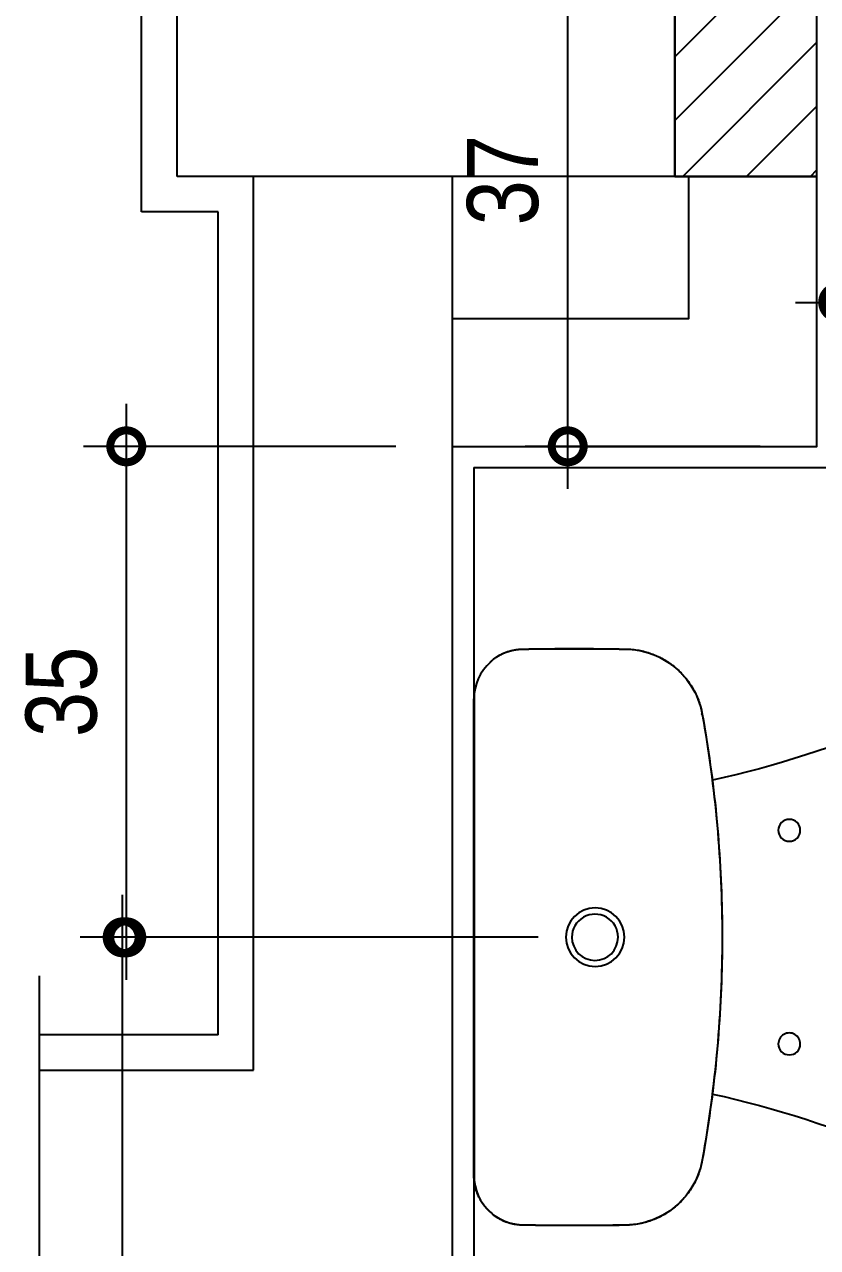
# Model space of a CAD drawing. Header units: metres. Extents: x 3 to 168, y -142 to 28.
# Drawn here: x 13.353 to 13.911, y -56.479 to -55.618 of the extents above; entities that cross this region are included whole.
import ezdxf

# ---------------------------------------------------------------- set-up
doc = ezdxf.new("R2010")
doc.units = ezdxf.units.M
for name, color, linetype in [('ARQ-ALV ACAB', 4, 'Continuous'), ('ARQ-ALV OSSO', 5, 'Continuous'), ('ARQ-AUX', 7, 'Continuous'), ('ARQ-DIM', 2, 'Continuous'), ('ARQ-ENCH', 1, 'Continuous'), ('ARQ-HID', 2, 'Continuous')]:
    doc.layers.add(name, color=color, linetype=linetype)
doc.styles.add('Adesa', font='ARIALN.TTF')
doc.dimstyles.new('ADESA 1-0025', dxfattribs={"dimtxt": 0.05, "dimasz": 0.045, "dimexe": 0.03, "dimexo": 0.04, "dimgap": 0.02, "dimtad": 1, "dimtoh": 1, "dimdec": 0, "dimlfac": 100, "dimzin": 4, "dimtxsty": 'Adesa', "dimblk": 'DOTSMALL', "dimcen": 1, "dimdle": 0.03, "dimclrd": 1, "dimclre": 1, "dimclrt": 256, "dimazin": 1, "dimtm": 1e-09, "dimtfac": 1, "dimtdec": 0, "dimtix": 1, "dimtmove": 2, "dimatfit": 0, "dimldrblk": 'DOTSMALL', "dimfxl": 0.8, "dimtvp": 2, "dimtolj": 1, "dimtzin": 0, "dimarcsym": 0})

# ---------------------------------------------------------------- blocks, each defined once
blk = doc.blocks.new('ARQ-HID-BACIA CX')
blk.add_line((-0.00007, -0.175), (-0.00007, 0.175))
for points in [[(-0.01372, -0.19568), (-0.01423, -0.19605), (-0.01474, -0.19641), (-0.01526, -0.19677), (-0.01578, -0.19712), (-0.01631, -0.19746), (-0.01684, -0.19778), (-0.01739, -0.1981), (-0.01793, -0.19841), (-0.01849, -0.1987), (-0.01904, -0.19899), (-0.01961, -0.19927), (-0.02018, -0.19954), (-0.02075, -0.19979), (-0.02133, -0.20004), (-0.02191, -0.20027), (-0.02249, -0.2005), (-0.02308, -0.20072), (-0.02368, -0.20092), (-0.02427, -0.20111), (-0.02487, -0.2013), (-0.02548, -0.20147), (-0.02608, -0.20163), (-0.02669, -0.20178), (-0.02731, -0.20192), (-0.02792, -0.20205), (-0.02854, -0.20217), (-0.02916, -0.20227), (-0.02978, -0.20237), (-0.0304, -0.20246), (-0.03102, -0.20253), (-0.03165, -0.20259), (-0.03227, -0.20264), (-0.0329, -0.20268), (-0.03353, -0.2027), (-0.03415, -0.20273, -0.00878), (-0.10679, -0.20277), (-0.10794, -0.20271), (-0.10908, -0.20264), (-0.11022, -0.20256), (-0.11136, -0.20247), (-0.11249, -0.20236), (-0.11363, -0.20223), (-0.11476, -0.20207), (-0.11588, -0.20188), (-0.11701, -0.20166), (-0.11812, -0.20142), (-0.11924, -0.20116), (-0.12034, -0.20086), (-0.12144, -0.20055), (-0.12254, -0.20021), (-0.12362, -0.19986), (-0.1247, -0.19948), (-0.12577, -0.19908), (-0.12684, -0.19866), (-0.12789, -0.19822), (-0.12893, -0.19776), (-0.12997, -0.19727), (-0.13099, -0.19677), (-0.13201, -0.19624), (-0.13301, -0.19569), (-0.134, -0.19512), (-0.13498, -0.19453), (-0.13595, -0.19392), (-0.1369, -0.19329), (-0.13784, -0.19264), (-0.13877, -0.19197), (-0.13969, -0.19129), (-0.14058, -0.19058), (-0.14147, -0.18986), (-0.14234, -0.18912), (-0.14319, -0.18836), (-0.14403, -0.18758), (-0.14485, -0.18679), (-0.14566, -0.18598), (-0.14645, -0.18515), (-0.14722, -0.18431), (-0.14798, -0.18345), (-0.14872, -0.18257), (-0.14943, -0.18168), (-0.15013, -0.18078), (-0.15082, -0.17986), (-0.15148, -0.17893), (-0.15212, -0.17799), (-0.15275, -0.17703), (-0.15335, -0.17606), (-0.15393, -0.17508), (-0.1545, -0.17408), (-0.15504, -0.17308), (-0.15556, -0.17206), (-0.15607, -0.17103), (-0.15655, -0.17), (-0.15702, -0.16895), (-0.15746, -0.1679), (-0.15788, -0.16683), (-0.15827, -0.16576), (-0.15863, -0.16468), (-0.15897, -0.16359), (-0.15928, -0.16249), (-0.15957, -0.16138), (-0.15985, -0.16027), (-0.16011, -0.15916), (-0.16036, -0.15805), (-0.16061, -0.15693), (-0.16138, -0.15249), (-0.16215, -0.14805), (-0.1629, -0.1436), (-0.16363, -0.13915), (-0.16433, -0.1347), (-0.165, -0.13024), (-0.16565, -0.12578), (-0.16628, -0.12132), (-0.16689, -0.11685), (-0.16747, -0.11238), (-0.16803, -0.10791), (-0.16857, -0.10344), (-0.16909, -0.09896), (-0.16958, -0.09448), (-0.17005, -0.09), (-0.1705, -0.08551), (-0.17092, -0.08102), (-0.17132, -0.07653), (-0.1717, -0.07204), (-0.17206, -0.06755), (-0.17239, -0.06305), (-0.1727, -0.05856), (-0.17299, -0.05406), (-0.17325, -0.04956), (-0.17349, -0.04506), (-0.17371, -0.04055), (-0.17391, -0.03605), (-0.17408, -0.03155), (-0.17423, -0.02704), (-0.17436, -0.02254), (-0.17446, -0.01803), (-0.17453, -0.01352), (-0.17458, -0.00901), (-0.17462, -0.00451), (-0.17464, 0), (-0.17462, 0.00451), (-0.17458, 0.00901), (-0.17453, 0.01352), (-0.17446, 0.01803), (-0.17436, 0.02254), (-0.17423, 0.02704), (-0.17408, 0.03155), (-0.17391, 0.03605), (-0.17371, 0.04055), (-0.17349, 0.04506), (-0.17325, 0.04956), (-0.17299, 0.05406), (-0.1727, 0.05856), (-0.17239, 0.06305), (-0.17206, 0.06755), (-0.1717, 0.07204), (-0.17132, 0.07653), (-0.17092, 0.08102), (-0.1705, 0.08551), (-0.17005, 0.09), (-0.16958, 0.09448), (-0.16909, 0.09896), (-0.16857, 0.10344), (-0.16803, 0.10791), (-0.16747, 0.11238), (-0.16689, 0.11685), (-0.16628, 0.12132), (-0.16565, 0.12578), (-0.165, 0.13024), (-0.16433, 0.1347), (-0.16363, 0.13915), (-0.1629, 0.1436), (-0.16215, 0.14805), (-0.16138, 0.15249), (-0.16061, 0.15693), (-0.16036, 0.15805), (-0.16011, 0.15916), (-0.15985, 0.16027), (-0.15957, 0.16138), (-0.15928, 0.16249), (-0.15897, 0.16359), (-0.15863, 0.16468), (-0.15827, 0.16576), (-0.15788, 0.16683), (-0.15746, 0.1679), (-0.15702, 0.16895), (-0.15655, 0.17), (-0.15607, 0.17103), (-0.15556, 0.17206), (-0.15504, 0.17308), (-0.1545, 0.17408), (-0.15393, 0.17508), (-0.15335, 0.17606), (-0.15275, 0.17703), (-0.15212, 0.17799), (-0.15148, 0.17893), (-0.15082, 0.17986), (-0.15013, 0.18078), (-0.14943, 0.18168), (-0.14872, 0.18257), (-0.14798, 0.18345), (-0.14722, 0.18431), (-0.14645, 0.18515), (-0.14566, 0.18598), (-0.14485, 0.18679), (-0.14403, 0.18758), (-0.14319, 0.18836), (-0.14234, 0.18912), (-0.14147, 0.18986), (-0.14058, 0.19058), (-0.13969, 0.19129), (-0.13877, 0.19197), (-0.13784, 0.19264), (-0.1369, 0.19329), (-0.13595, 0.19392), (-0.13498, 0.19453), (-0.134, 0.19512), (-0.13301, 0.19569), (-0.13201, 0.19624), (-0.13099, 0.19677), (-0.12997, 0.19727), (-0.12893, 0.19776), (-0.12789, 0.19822), (-0.12684, 0.19866), (-0.12577, 0.19908), (-0.1247, 0.19948), (-0.12362, 0.19986), (-0.12254, 0.20021), (-0.12144, 0.20055), (-0.12034, 0.20086), (-0.11924, 0.20116), (-0.11812, 0.20142), (-0.11701, 0.20166), (-0.11588, 0.20188), (-0.11476, 0.20207), (-0.11363, 0.20223), (-0.11249, 0.20236), (-0.11136, 0.20247), (-0.11022, 0.20256), (-0.10908, 0.20264), (-0.10794, 0.20271), (-0.10679, 0.20277, -0.00878), (-0.03415, 0.20273), (-0.03353, 0.2027), (-0.0329, 0.20268), (-0.03227, 0.20264), (-0.03165, 0.20259), (-0.03102, 0.20253), (-0.0304, 0.20246), (-0.02978, 0.20237), (-0.02916, 0.20227), (-0.02854, 0.20217), (-0.02792, 0.20205), (-0.02731, 0.20192), (-0.02669, 0.20178), (-0.02608, 0.20163), (-0.02548, 0.20147), (-0.02487, 0.2013), (-0.02427, 0.20111), (-0.02368, 0.20092), (-0.02308, 0.20072), (-0.02249, 0.2005), (-0.02191, 0.20027), (-0.02133, 0.20004), (-0.02075, 0.19979), (-0.02018, 0.19954), (-0.01961, 0.19927), (-0.01904, 0.19899), (-0.01849, 0.1987), (-0.01793, 0.19841), (-0.01739, 0.1981), (-0.01684, 0.19778), (-0.01631, 0.19746), (-0.01578, 0.19712), (-0.01526, 0.19677), (-0.01474, 0.19641), (-0.01423, 0.19605), (-0.01372, 0.19568)], [(-0.01308, 0.195, 0.018828), (-0.0135, 0.19544)], [(-0.01328, -0.19509), (-0.01328, -0.1951), (-0.01328, -0.1951), (-0.01327, -0.19509), (-0.01324, -0.19506), (-0.01322, -0.19504), (-0.01316, -0.19498), (-0.01311, -0.19493), (-0.01299, -0.19482), (-0.01286, -0.1947), (-0.01279, -0.19463), (-0.01264, -0.19449), (-0.01247, -0.19434), (-0.01155, -0.19352, 0.212488), (-0.00007, -0.16772), (-0.00007, 0.16772, 0.212488), (-0.01155, 0.19352), (-0.01247, 0.19434), (-0.01264, 0.19449), (-0.01279, 0.19463), (-0.01286, 0.1947), (-0.01299, 0.19482), (-0.01311, 0.19493), (-0.01316, 0.19498), (-0.01322, 0.19504), (-0.01324, 0.19506), (-0.01327, 0.19509), (-0.01328, 0.1951), (-0.01328, 0.1951)], [(-0.01231, 0.1942, 0.002919), (-0.01155, 0.19353)], [(-0.01361, -0.19549, 0.018828), (-0.01319, -0.19505)]]:
    blk.add_lwpolyline(points, format="xyb")
at = {"ltscale": 0.000466036}
blk.add_lwpolyline([(-0.01328, -0.1951), (-0.01334, -0.19517, -0.017665), (-0.01364, -0.19551, -0.039631), (-0.01377, -0.19562, -0.158216), (-0.03415, -0.20265, -0.008778), (-0.10679, -0.2027), (-0.10952, -0.20259), (-0.11224, -0.20234), (-0.11494, -0.20196), (-0.11763, -0.20144), (-0.12028, -0.2008), (-0.1229, -0.20002), (-0.12547, -0.19912), (-0.128, -0.19809), (-0.13048, -0.19694), (-0.13289, -0.19567), (-0.13524, -0.19428), (-0.13752, -0.19278), (-0.13972, -0.19116), (-0.14184, -0.18945), (-0.14388, -0.18763), (-0.14582, -0.18571), (-0.14766, -0.1837), (-0.14941, -0.1816), (-0.15105, -0.17942), (-0.15258, -0.17716), (-0.15399, -0.17483), (-0.1553, -0.17243), (-0.15648, -0.16997), (-0.15754, -0.16746), (-0.15848, -0.1649), (-0.15929, -0.1623), (-0.15997, -0.15966), (-0.16053, -0.15692, -0.044623), (-0.17457, 0, -0.044623), (-0.16053, 0.15692), (-0.15997, 0.15966), (-0.15929, 0.1623), (-0.15848, 0.1649), (-0.15754, 0.16746), (-0.15648, 0.16997), (-0.1553, 0.17243), (-0.15399, 0.17483), (-0.15258, 0.17716), (-0.15105, 0.17942), (-0.14941, 0.1816), (-0.14766, 0.1837), (-0.14582, 0.18571), (-0.14388, 0.18763), (-0.14184, 0.18945), (-0.13972, 0.19116), (-0.13752, 0.19278), (-0.13524, 0.19428), (-0.13289, 0.19567), (-0.13048, 0.19694), (-0.128, 0.19809), (-0.12547, 0.19912), (-0.1229, 0.20002), (-0.12028, 0.2008), (-0.11763, 0.20144), (-0.11494, 0.20196), (-0.11224, 0.20234), (-0.10952, 0.20259), (-0.10679, 0.2027, -0.008778), (-0.03416, 0.20265, -0.158216), (-0.01377, 0.19562, -0.039631), (-0.01364, 0.19551, -0.017665), (-0.01334, 0.19517), (-0.01328, 0.1951)], format="xyb", dxfattribs=at)
at = {"ltscale": 0.00311}
for points in [[(-0.10678, 0.20206), (-0.10679, 0.2027)], [(-0.10678, -0.20206), (-0.10679, -0.2027)]]:
    blk.add_lwpolyline(points, dxfattribs=at)
at = {"ltscale": 0.00156}
blk.add_lwpolyline([(-0.0131, 0.19508), (-0.01335, 0.19529)], dxfattribs=at)
for points in [[(-0.01328, 0.1951), (-0.01328, 0.19509)], [(-0.01147, 0.19363), (-0.01087, 0.19305), (-0.01027, 0.19247), (-0.00968, 0.19189), (-0.00911, 0.19128), (-0.00855, 0.19066), (-0.00801, 0.19003), (-0.00749, 0.18938), (-0.00698, 0.18872), (-0.00649, 0.18805), (-0.00601, 0.18737), (-0.00555, 0.18668), (-0.0051, 0.18597), (-0.00468, 0.18526), (-0.00427, 0.18453), (-0.00388, 0.1838), (-0.0035, 0.18305), (-0.00314, 0.1823), (-0.00281, 0.18154), (-0.00249, 0.18077), (-0.00218, 0.18), (-0.0019, 0.17921), (-0.00164, 0.17842), (-0.00139, 0.17763), (-0.00116, 0.17683), (-0.00096, 0.17602), (-0.00077, 0.17521), (-0.0006, 0.1744), (-0.00045, 0.17358), (-0.00032, 0.17275), (-0.00021, 0.17193), (-0.00012, 0.1711), (-0.00006, 0.17027), (-0.00002, 0.16944), (0.00001, 0.16861), (0.00003, 0.16778)], [(-0.16765, 0.1104), (-0.16776, 0.11042), (-0.17602, 0.11228), (-0.1842, 0.11422), (-0.19248, 0.1163), (-0.2008, 0.11849), (-0.20903, 0.12077), (-0.21715, 0.12313), (-0.22532, 0.12562), (-0.23351, 0.12822), (-0.24148, 0.13086), (-0.24931, 0.13356)], [(-0.24931, -0.13356), (-0.24148, -0.13086), (-0.23351, -0.12822), (-0.22532, -0.12562), (-0.21715, -0.12313), (-0.20903, -0.12077), (-0.2008, -0.11849), (-0.19248, -0.1163), (-0.1842, -0.11422), (-0.17602, -0.11228), (-0.16776, -0.11042), (-0.16765, -0.1104)], [(0, 0.16772), (0, -0.16772)], [(-0.01146, -0.19362), (-0.01162, -0.19376), (-0.0117, -0.19383), (-0.01186, -0.19397), (-0.01234, -0.19439), (-0.01264, -0.19465), (-0.01284, -0.19483), (-0.0129, -0.19489), (-0.01296, -0.19494), (-0.01301, -0.19499), (-0.01305, -0.19503), (-0.0131, -0.19507)]]:
    blk.add_lwpolyline(points)
at = {"ltscale": 0.00179}
for points in [[(-0.00045, 0.16772), (-0.00008, 0.16772)], [(-0.00045, -0.16772), (-0.00008, -0.16772)]]:
    blk.add_lwpolyline(points, dxfattribs=at)
for points in [[(-0.21411, 0.07516, 1), (-0.22955, 0.07516, 1)], [(-0.06465, 0, 1), (-0.10584, 0, 1)], [(-0.06888, 0.00014, 1), (-0.10143, 0.00014, 1)], [(-0.21411, -0.07516, 1), (-0.22955, -0.07516, 1)]]:
    blk.add_lwpolyline(points, format="xyb", close=True)
at = {"ltscale": 0.003392}
blk.add_lwpolyline([(-0.15984, -0.15679), (-0.16053, -0.15692)], dxfattribs=at)
at = {"ltscale": 0.002755}
blk.add_lwpolyline([(-0.03417, -0.20208), (-0.03415, -0.20265)], dxfattribs=at)
blk = doc.blocks.new('_DotSmall')
at = {"color": 0, "linetype": 'ByBlock', "const_width": 0.5}
blk.add_lwpolyline([(-0.0625, 0, 1), (0.0625, 0, 1)], format="xyb", close=True, dxfattribs=at)
blk = doc.blocks.new('*D132')
at = {"layer": 'ARQ-DIM', "color": 1, "lineweight": -2, "transparency": 16777216}
for p, q in [((13.42173, -57.10982), (13.42173, -56.23093)), ((13.71401, -56.26093), (13.39173, -56.26093)), ((13.7388, -57.07982), (13.39173, -57.07982))]:
    blk.add_line(p, q, dxfattribs=at)
at = {"layer": 'Defpoints', "color": 0, "transparency": 16777216}
for p in [(13.42173, -56.26093), (13.75401, -56.26093, 0), (13.7788, -57.07982, 0)]:
    blk.add_point(p, dxfattribs=at)
at = {"layer": 'ARQ-DIM', "color": 1, "lineweight": -2, "transparency": 16777216, "xscale": 0.045, "yscale": 0.045, "zscale": 0.045}
for p, rotation in [((13.42173, -56.26093), 90), ((13.42173, -57.07982), 270)]:
    blk.add_blockref('_DotSmall', p, dxfattribs=dict(at, rotation=rotation))
at = {"layer": 'ARQ-DIM', "transparency": 16777216, "insert": (13.3762, -56.67037), "char_height": 0.05, "attachment_point": 5, "rotation": 90, "style": 'Adesa'}
blk.add_mtext('\\A1;82', dxfattribs=at)
blk = doc.blocks.new('*D133')
at = {"layer": 'ARQ-DIM', "color": 1, "lineweight": -2, "transparency": 16777216}
for p, q in [((13.42428, -55.88538), (13.42428, -56.29093)), ((13.61386, -55.91538), (13.39428, -55.91538)), ((13.61386, -56.26093), (13.39428, -56.26093))]:
    blk.add_line(p, q, dxfattribs=at)
at = {"layer": 'Defpoints', "color": 0, "transparency": 16777216}
for p in [(13.65386, -55.91538, 0), (13.42428, -56.26093), (13.65386, -56.26093)]:
    blk.add_point(p, dxfattribs=at)
at = {"layer": 'ARQ-DIM', "color": 1, "lineweight": -2, "transparency": 16777216, "xscale": 0.045, "yscale": 0.045, "zscale": 0.045}
for p, rotation in [((13.42428, -55.91538), 90), ((13.42428, -56.26093), 270)]:
    blk.add_blockref('_DotSmall', p, dxfattribs=dict(at, rotation=rotation))
at = {"layer": 'ARQ-DIM', "transparency": 16777216, "insert": (13.37875, -56.08816), "char_height": 0.05, "attachment_point": 5, "rotation": 90, "style": 'Adesa'}
blk.add_mtext('\\A1;35', dxfattribs=at)
blk = doc.blocks.new('*D134')
at = {"layer": 'ARQ-DIM', "color": 1, "lineweight": -2, "transparency": 16777216}
for p, q in [((13.73482, -55.94538), (13.73482, -55.51068)), ((13.8851, -55.54068), (13.70482, -55.54068)), ((13.8701, -55.91538), (13.70482, -55.91538))]:
    blk.add_line(p, q, dxfattribs=at)
at = {"layer": 'Defpoints', "color": 0, "transparency": 16777216}
for p in [(13.73482, -55.54068), (13.9251, -55.54068, 0), (13.9101, -55.91538, 0)]:
    blk.add_point(p, dxfattribs=at)
at = {"layer": 'ARQ-DIM', "color": 1, "lineweight": -2, "transparency": 16777216, "xscale": 0.045, "yscale": 0.045, "zscale": 0.045}
for p, rotation in [((13.73482, -55.54068), 90), ((13.73482, -55.91538), 270)]:
    blk.add_blockref('_DotSmall', p, dxfattribs=dict(at, rotation=rotation))
at = {"layer": 'ARQ-DIM', "transparency": 16777216, "insert": (13.68929, -55.72803), "char_height": 0.05, "attachment_point": 5, "rotation": 90, "style": 'Adesa'}
blk.add_mtext('\\A1;37', dxfattribs=at)
blk = doc.blocks.new('*D137')
at = {"layer": 'ARQ-DIM', "color": 1, "lineweight": -2, "transparency": 16777216}
for p, q in [((13.92509, -55.89038), (13.92509, -55.78405)), ((14.86344, -55.89039), (14.86344, -55.78405)), ((13.89509, -55.81405), (14.89344, -55.81405))]:
    blk.add_line(p, q, dxfattribs=at)
at = {"layer": 'Defpoints', "color": 0, "transparency": 16777216}
for p in [(14.86344, -55.81405), (13.92509, -55.93038), (14.86344, -55.93039, 0)]:
    blk.add_point(p, dxfattribs=at)
at = {"layer": 'ARQ-DIM', "color": 1, "lineweight": -2, "transparency": 16777216, "xscale": 0.045, "yscale": 0.045, "zscale": 0.045, "rotation": 180}
blk.add_blockref('_DotSmall', (13.92509, -55.81405), dxfattribs=at)
at = {"layer": 'ARQ-DIM', "color": 1, "lineweight": -2, "transparency": 16777216, "xscale": 0.045, "yscale": 0.045, "zscale": 0.045}
blk.add_blockref('_DotSmall', (14.86344, -55.81405), dxfattribs=at)
at = {"layer": 'ARQ-DIM', "transparency": 16777216, "insert": (14.39427, -55.76852), "char_height": 0.05, "attachment_point": 5, "style": 'Adesa'}
blk.add_mtext('\\A1;94', dxfattribs=at)
blk = doc.blocks.new('AREAS MOLHADAS')
at = {"layer": 'ARQ-ENCH'}
h = blk.add_hatch(dxfattribs=at)
h.set_pattern_fill('ANSI31', color=256, scale=0.01)
h.set_pattern_definition([(45, (46.030442, -57.725422), (-0.02245064, 0.02245064), [])])
h.paths.add_polyline_path([(13.9101, -55.13588), (13.8101, -55.13588), (13.8101, -55.72538), (13.9101, -55.72538)])
at = {"layer": 'ARQ-ALV ACAB', "elevation": 0}
for points in [[(13.43509, -55.75038), (13.4351, -54.8902), (13.4351, -54.8902), (13.4351, -54.70098), (13.83508, -54.70116), (13.83509, -54.97087), (14.03855, -54.97083), (14.03855, -55.15077), (13.9251, -55.15077)], [(13.66886, -55.93038), (13.92509, -55.93038), (13.9251, -55.15077)], [(13.48886, -55.75038), (13.43509, -55.75038)], [(13.48885, -56.32947), (13.48886, -55.75038)], [(13.66886, -55.93038), (13.66886, -57.53981), (14.86344, -57.53981), (14.86344, -57.49982), (15.02344, -57.49982), (15.02344, -57.54982), (15.10995, -57.54982)], [(13.48885, -56.32947), (13.36294, -56.3295)]]:
    blk.add_lwpolyline(points, dxfattribs=at)
at = {"layer": 'ARQ-ALV OSSO'}
blk.add_line((13.8101, -55.72538), (13.81009, -54.72616), dxfattribs=at)
at = {"layer": 'ARQ-ALV OSSO', "elevation": 0}
for points in [[(13.4601, -55.72538), (13.46009, -54.86598), (13.46009, -54.86598), (13.46009, -54.72598), (13.81009, -54.72616)], [(13.65386, -55.91538), (13.9101, -55.91538), (13.9101, -55.72538), (13.4601, -55.72538)], [(13.51386, -56.35447), (13.51386, -55.72538)], [(13.65386, -56.63982), (13.65386, -55.72538)], [(13.65386, -55.82538), (13.8201, -55.82538), (13.8201, -55.72538)], [(13.36294, -56.35451), (13.51386, -56.35447)]]:
    blk.add_lwpolyline(points, dxfattribs=at)
at = {"layer": 'ARQ-AUX'}
blk.add_lwpolyline([(13.36294, -56.28793), (13.36294, -56.54112)], dxfattribs=at)
at = {"layer": 'ARQ-ENCH'}
blk.add_lwpolyline([(13.9101, -55.13588), (13.8101, -55.13588), (13.8101, -55.72538), (13.9101, -55.72538)], close=True, dxfattribs=at)
at = {"layer": 'ARQ-HID', "lineweight": -2, "rotation": 179.9999932730301}
blk.add_blockref('ARQ-HID-BACIA CX', (13.66886, -56.26079, 0), dxfattribs=at)
at = {"layer": 'ARQ-DIM'}
for base, p1, p2, picture, middle in [((13.73482, -55.54068), (13.9101, -55.91538, 0), (13.9251, -55.54068, 0), '*D134', (13.68929, -55.72803)), ((13.42428, -56.26093), (13.65386, -55.91538, 0), (13.65386, -56.26093), '*D133', (13.37875, -56.08816)), ((13.42173, -56.26093), (13.7788, -57.07982, 0), (13.75401, -56.26093, 0), '*D132', (13.3762, -56.67037))]:
    dim = blk.add_linear_dim(base=base, p1=p1, p2=p2, angle=90, dimstyle='ADESA 1-0025', dxfattribs=at)
    dim.commit()
    dim.dimension.update_dxf_attribs({"geometry": picture, "text_midpoint": middle})
dim = blk.add_linear_dim(base=(14.86344, -55.81405, 0), p1=(13.92509, -55.93038, 0), p2=(14.86344, -55.93039), dimstyle='ADESA 1-0025', dxfattribs=at)
dim.commit()
dim.dimension.update_dxf_attribs({"geometry": '*D137', "text_midpoint": (14.39427, -55.76852, 0)})

msp = doc.modelspace()

# ---------------------------------------------------------------- block references
msp.add_blockref('AREAS MOLHADAS', (0, 0))

doc.saveas('drawing.dxf')
